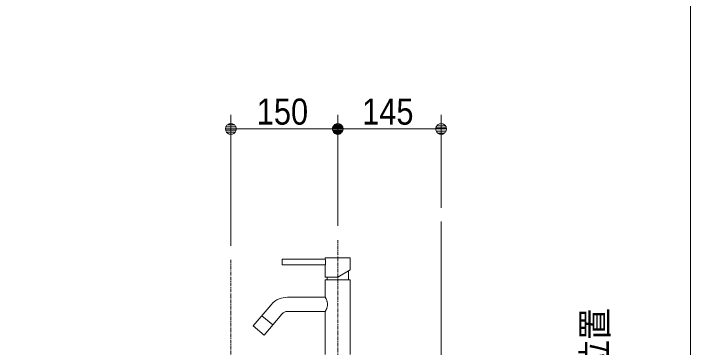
# Model space of a CAD drawing. Units: millimetres, scale not verified. Extents: x -6062 to 6062, y -3045 to 3045.
# Drawn here: x -1318 to -368, y -1247 to -778 of the extents above; entities that cross this region are included whole.
import ezdxf
from ezdxf.enums import TextEntityAlignment as Align

# ---------------------------------------------------------------- set-up
doc = ezdxf.new("R2010")
doc.units = ezdxf.units.MM
doc.header["$LTSCALE"] = 20
doc.linetypes.add('CHAIN1', pattern=[8, 5, -1, 1, -1])
for name, color, linetype, lineweight in [('0-0_1図面枠', 7, 'Continuous', 9), ('0-1_5ボウル・キャビネット', 7, 'Continuous', 9), ('0-2_2寸法-2', 7, 'Continuous', 9), ('0-3_0', 7, 'Continuous', 9), ('0-4_2寸法-1', 7, 'Continuous', 9), ('0-5_4給排水', 7, 'Continuous', 9)]:
    doc.layers.add(name, color=color, linetype=linetype, lineweight=lineweight)
doc.styles.add('ＭＳ Ｐゴシック', font='')
doc.styles.get('ＭＳ Ｐゴシック').set_extended_font_data('MS PGothic')

# ---------------------------------------------------------------- blocks, each defined once
blk = doc.blocks.new('グループ-4')
at = {"layer": '0-0_1図面枠'}
blk.add_line((28400, 41000), (28400, -48600), dxfattribs=at)
blk = doc.blocks.new('_Dot')
at = {"layer": '0-3_0'}
for p, q in [((-10, 0), (-20, 0)), ((9.78, 2), (-9.78, 2)), ((7.99, 6), (-7.99, 6)), ((9.16, -3.98), (-9.16, -3.98)), ((6, -7.98), (-6, -7.98))]:
    blk.add_line(p, q, dxfattribs=at)
for points in [[(10, 0), (9.92, 1.25), (9.69, 2.49), (9.3, 3.68), (8.76, 4.82), (8.09, 5.88), (7.29, 6.85), (6.37, 7.71), (5.36, 8.44), (4.26, 9.05), (3.09, 9.51), (1.87, 9.82), (0.63, 9.98), (-0.63, 9.98), (-1.87, 9.82), (-3.09, 9.51), (-4.26, 9.05), (-5.36, 8.44), (-6.37, 7.71), (-7.29, 6.85), (-8.09, 5.88), (-8.76, 4.82), (-9.3, 3.68), (-9.69, 2.49), (-9.92, 1.25), (-10, 0), (0, 0)], [(-10, 0), (-9.92, -1.25), (-9.69, -2.49), (-9.3, -3.68), (-8.76, -4.82), (-8.09, -5.88), (-7.29, -6.85), (-6.37, -7.71), (-5.36, -8.44), (-4.26, -9.05), (-3.09, -9.51), (-1.87, -9.82), (-0.63, -9.98), (0.63, -9.98), (1.87, -9.82), (3.09, -9.51), (4.26, -9.05), (5.36, -8.44), (6.37, -7.71), (7.29, -6.85), (8.09, -5.88), (8.76, -4.82), (9.3, -3.68), (9.69, -2.49), (9.92, -1.25), (10, 0), (0, 0)]]:
    blk.add_lwpolyline(points, close=True, dxfattribs=at)
blk = doc.blocks.new('グループ-56')
at = {"layer": '0-5_4給排水', "linetype": 'CHAIN1'}
blk.add_line((18500, -25700), (18500, -21920), dxfattribs=at)
at = {"layer": '0-5_4給排水'}
for p, q in [((18800, -22786.8), (18800, -23040)), ((18200, -22960), (18200, -23040)), ((16677.8, -24304), (16371.4, -24046.9))]:
    blk.add_line(p, q, dxfattribs=at)
blk.add_lwpolyline([(16940, -22620), (18150, -22620), (18150, -22960), (18500, -22960), (18849.9, -22758), (18850, -22420), (18150, -22420), (18150, -22460), (16940, -22460)], close=True, dxfattribs=at)
for points in [[(18150, -22460), (18150.1, -22460.4), (18150.4, -22461.6), (18150.8, -22463.6), (18151.4, -22466.4), (18152.1, -22469.8), (18152.9, -22474), (18153.8, -22478.7), (18154.7, -22484.1), (18155.6, -22489.9), (18156.5, -22496.2), (18157.3, -22502.9), (18157.9, -22509.9), (18158.5, -22517.2), (18158.9, -22524.7), (18159.2, -22532.3), (18159.3, -22540), (18159.2, -22544), (18159.2, -22548.1), (18158.9, -22556.1), (18158.4, -22563.9), (18157.8, -22571.4), (18157.1, -22578.5), (18156.3, -22585.3), (18155.4, -22591.5), (18154.5, -22597.3), (18153.6, -22602.4), (18152.7, -22607), (18152, -22610.9), (18151.3, -22614.2), (18150.7, -22616.7), (18150.3, -22618.5), (18150.1, -22619.6), (18150, -22620)], [(18850, -25140), (18850, -23040), (18150, -23040), (18150, -23528), (17086.5, -23528), (17027.4, -23530.9), (16968.9, -23539.7), (16911.5, -23554.1), (16855.8, -23574.2), (16793.4, -23604.5), (16734.9, -23641.9), (16679.4, -23687.3), (16628.6, -23740.3), (16626.9, -23742.3), (16129.7, -24334.9), (16436.1, -24592), (16933.3, -23999.5), (16949.7, -23982.1), (16968.1, -23966.9), (16988.1, -23953.9), (17009.6, -23943.4), (17028.2, -23936.7), (17047.3, -23931.9), (17066.8, -23929), (17086.5, -23928), (18150, -23928), (18150, -25140)], [(18150, -23528), (18150.6, -23529), (18152.3, -23532.1), (18155.1, -23537.2), (18158.9, -23544.1), (18163.5, -23552.7), (18168.7, -23562.9), (18174.3, -23574.6), (18180.3, -23587.6), (18186.3, -23601.8), (18192.1, -23617.2), (18197.7, -23633.7), (18202.7, -23651.2), (18206.9, -23669.6), (18210.1, -23688.8), (18212.1, -23708.5), (18212.8, -23728.5), (18212, -23748.6), (18209.9, -23768.5), (18206.6, -23787.7), (18202.3, -23806.3), (18197.2, -23823.9), (18191.5, -23840.5), (18185.6, -23855.9), (18179.5, -23870.1), (18173.6, -23883), (18168, -23894.4), (18162.9, -23904.4), (18158.5, -23912.7), (18154.9, -23919.3), (18152.2, -23924.1), (18150.6, -23927.1), (18150, -23928)]]:
    blk.add_lwpolyline(points, dxfattribs=at)
blk = doc.blocks.new('グループ-58')
at = {"layer": '0-5_4給排水', "linetype": 'CHAIN1'}
blk.add_line((15500, -22480), (15500, -34020), dxfattribs=at)

msp = doc.modelspace()

# ---------------------------------------------------------------- linework, layer by layer
at = {"layer": '0-1_5ボウル・キャビネット'}
msp.add_lwpolyline([(-1317.5, -2070), (-717.5, -2070), (-717.5, -1070)], dxfattribs=at)
at = {"layer": '0-4_2寸法-1'}
for p, q in [((-1012.5, -1104), (-1012.5, -920)), ((-862.5, -1076), (-862.5, -920)), ((-862.5, -1076), (-862.5, -920)), ((-717.5, -1051), (-717.5, -920)), ((-997.49, -940), (-877.51, -940)), ((-732.51, -940), (-847.49, -940))]:
    msp.add_line(p, q, dxfattribs=at)

# ---------------------------------------------------------------- block references
at = {"layer": '0-0_1図面枠', "xscale": 0.05, "yscale": 0.05}
msp.add_blockref('グループ-4', (-1787.5, 0), dxfattribs=at)
at = {"layer": '0-4_2寸法-1', "xscale": 0.7503418, "yscale": 0.7503418, "rotation": 180}
for p in [(-1012.5, -940), (-862.5, -940)]:
    msp.add_blockref('_Dot', p, dxfattribs=at)
at = {"layer": '0-4_2寸法-1', "xscale": 0.7503418, "yscale": 0.7503418}
for p in [(-862.5, -940), (-717.5, -940)]:
    msp.add_blockref('_Dot', p, dxfattribs=at)
at = {"layer": '0-5_4給排水', "xscale": 0.05, "yscale": 0.05}
for name in ['グループ-56', 'グループ-58']:
    msp.add_blockref(name, (-1787.5, 0), dxfattribs=at)

# ---------------------------------------------------------------- texts
at = {"layer": '0-2_2寸法-2', "style": 'ＭＳ Ｐゴシック', "width": 0.9}
msp.add_text('Pトラップ排水位置', height=36.66, rotation=90, dxfattribs=at).set_placement((-472.48, -1580.42), align=Align.BOTTOM_LEFT)
at = {"layer": '0-4_2寸法-1', "style": 'ＭＳ Ｐゴシック', "width": 0.9}
for s, p in [('150', (-976.11, -944.96)), ('145', (-828.22, -944.96))]:
    msp.add_text(s, height=36.66, dxfattribs=at).set_placement(p, align=Align.BOTTOM_LEFT)

doc.saveas('drawing.dxf')
